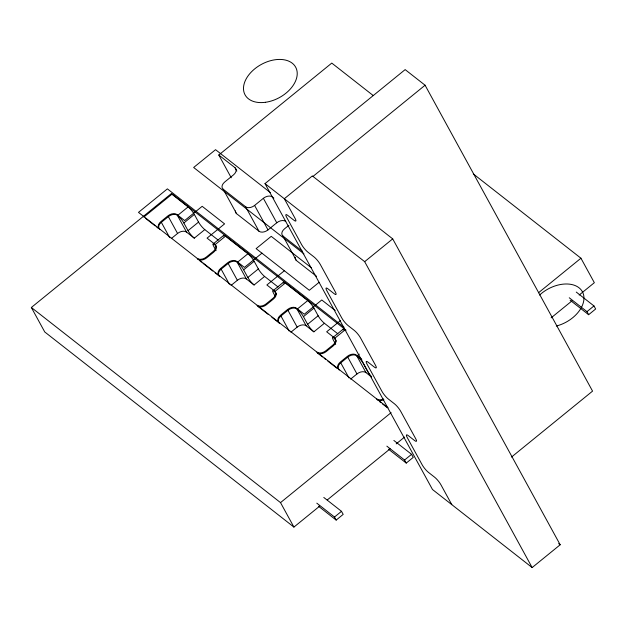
<?xml version="1.0" encoding="UTF-8"?>
<svg xmlns="http://www.w3.org/2000/svg" width="627" height="627" viewBox="0 0 627 627"><rect width="100%" height="100%" fill="white"/><g stroke="black" fill="none" stroke-linecap="round" stroke-linejoin="round"><path stroke-width="0.94" d="M319.684 506.13L293.922 527.088L44.744 331.957L31.35 307.481L171.492 193.484L346.065 330.194M231.261 177.786L218.784 155.002L331.777 63.092L373.3 95.61M159.83 229.537A6.921 4.53 -28.7 0 1 161.343 222.334L168.35 216.628A6.921 4.53 -28.7 0 1 177.347 215.28L177.598 215.476A6.921 1.419 50.9 0 1 183.844 222.993L188.029 230.642A6.921 1.419 50.9 0 0 194.284 238.158L204.794 229.607L218.243 240.141M177.598 215.476L188.108 206.926A6.921 1.419 50.9 0 1 194.354 214.442L198.54 222.091A6.921 1.419 50.9 0 0 204.794 229.607M183.844 222.993L194.354 214.442M171.257 238.589L177.566 233.456A6.921 4.53 -28.7 0 1 186.556 232.108L194.284 238.158M188.029 230.642L198.54 222.091M451.793 504.633L440.914 484.757A6.921 1.419 50.9 0 0 434.66 477.241L428.429 472.358A6.921 1.419 50.9 0 1 422.183 464.842L407.111 437.317A6.921 1.419 50.9 0 1 408.334 435.655L414.565 440.53A6.921 1.419 50.9 0 0 415.787 438.869L400.716 411.336A6.921 1.419 50.9 0 0 394.469 403.819L388.238 398.944A6.921 1.419 50.9 0 1 381.992 391.428L366.913 363.895A6.921 1.419 50.9 0 1 368.143 362.234L374.374 367.116A6.921 1.419 50.9 0 0 375.597 365.455L360.525 337.922A6.921 1.419 50.9 0 0 354.271 330.405L348.048 325.531A6.921 1.419 50.9 0 1 341.793 318.014L326.722 290.481A6.921 1.419 50.9 0 1 327.945 288.82L334.175 293.702A6.921 1.419 50.9 0 0 335.398 292.041L320.326 264.508A6.921 1.419 50.9 0 0 314.08 256.992L307.849 252.117A6.921 1.419 50.9 0 1 301.603 244.601L286.531 217.067A6.921 1.419 50.9 0 1 287.754 215.406L293.985 220.281A6.921 1.419 50.9 0 0 295.207 218.619L284.321 198.735L312.348 175.936L392.706 238.871L560.185 544.769L532.151 567.568L432.489 489.515L265.009 183.617L405.152 69.613L425.082 85.225L592.562 391.123L511.507 457.059M218.784 155.002L234.984 167.691A6.921 4.53 -28.7 0 1 233.463 174.894L224.709 182.018A6.921 4.53 -28.7 0 0 223.188 189.221L245.612 206.777A6.921 4.53 -28.7 0 0 254.609 205.429L263.364 198.304A6.921 4.53 -28.7 0 1 272.361 196.956L273.858 198.132M213.062 244.021L223.573 235.47M216.072 250.659L213.744 246.411A6.921 1.419 50.9 0 1 214.967 244.749L225.477 236.199L247.908 253.763A6.921 1.419 50.9 0 1 254.154 261.279L258.34 268.92A6.921 1.419 50.9 0 0 264.594 276.436L278.051 286.978M312.975 176.43L425.082 85.225M223.188 189.221L236.591 213.689L259.014 231.253A6.921 4.53 -28.7 0 0 268.003 229.905L276.766 222.781A6.921 4.53 -28.7 0 1 285.755 221.433M219.317 276.084A6.921 4.53 -28.7 0 1 221.143 269.163L228.157 263.465A6.921 4.53 -28.7 0 1 237.147 262.117L237.398 262.313A6.921 1.419 50.9 0 1 243.644 269.829L247.83 277.471A6.921 1.419 50.9 0 0 254.084 284.987L264.594 276.436M237.398 262.313L247.908 253.763M288.89 225.289L284.509 228.847A6.921 4.53 -28.7 0 0 282.989 236.05L296.391 260.518L316.572 276.327M261.968 253.151L244.452 267.4L236.724 261.349A6.921 4.53 -28.7 0 0 227.734 262.697L220.728 268.403A6.921 4.53 -28.7 0 0 219.207 275.606M243.644 269.829L254.154 261.279M231.057 285.418L237.367 280.293A6.921 4.53 -28.7 0 1 246.356 278.944L254.084 284.987M247.83 277.471L258.34 268.92M284.392 270.715L266.875 284.964L274.602 291.014A6.921 4.53 -28.7 0 1 273.082 298.217L266.075 303.915A6.921 4.53 -28.7 0 1 257.086 305.263M272.863 290.857L283.373 282.307M275.41 296.642L273.544 293.24A6.921 1.419 50.9 0 1 274.775 291.579L285.285 283.028L307.708 300.592A6.921 1.419 50.9 0 1 313.955 308.108L318.148 315.757A6.921 1.419 50.9 0 0 324.394 323.273L337.851 333.807M319.127 282.299L309.315 290.285L256.122 248.629L271.225 236.348L311.305 267.737M271.867 317.278L279.43 323.195A6.921 4.53 -28.7 0 1 280.951 316L287.958 310.294A6.921 4.53 -28.7 0 1 296.947 308.946L297.198 309.142A6.921 1.419 50.9 0 1 303.444 316.659L307.63 324.308A6.921 1.419 50.9 0 0 313.884 331.824L324.394 323.273M297.198 309.142L307.708 300.592M265.009 183.617L364.679 261.671L392.706 238.871M303.444 316.659L313.955 308.108M290.857 332.247L297.167 327.122A6.921 4.53 -28.7 0 1 306.156 325.774L313.884 331.824M307.63 324.308L318.148 315.757M340.547 320.515L326.675 331.793L334.403 337.843A6.921 4.53 -28.7 0 1 332.882 345.046L325.875 350.744A6.921 4.53 -28.7 0 1 316.886 352.092M332.663 337.687L343.173 329.136M335.672 344.325L333.345 340.077A6.921 1.419 50.9 0 1 334.575 338.415L345.085 329.865A6.921 1.419 50.9 0 0 343.196 330.045M339.231 370.032A6.921 4.53 -28.7 0 1 340.751 362.829L347.758 357.131A6.921 4.53 -28.7 0 1 356.747 355.783L356.998 355.979A6.921 1.419 50.9 0 1 363.245 363.488L367.438 371.137A6.921 1.419 50.9 0 0 371.686 376.796M356.998 355.979L359.247 354.145M350.658 379.084L356.967 373.951A6.921 4.53 -28.7 0 1 365.956 372.603L371.443 376.898M31.35 307.481L280.52 502.619L391.115 412.644M538.483 292.77L580.947 258.222L594.341 282.699L579.176 295.035M327.263 499.962L390.159 448.799M396.217 443.869L404.556 437.09M551.117 317.858L572.357 300.584M316.784 503.152L334.497 517.024L341.503 511.326L343.181 514.383L336.174 520.089L318.461 506.208M386.851 446.15L404.572 460.022L411.578 454.324L413.248 457.381L406.241 463.087L388.528 449.214M569.253 297.77L586.966 311.643L593.973 305.945L595.65 309.001L588.643 314.707L570.155 300.231M473.283 173.906L580.947 258.222M576.26 292.072L593.973 305.945M270.315 192.56L215.555 149.681L193.657 167.487L303.946 253.857M282.989 236.05L302.426 251.27M335.226 310.522L321.769 299.98L304.252 314.237L296.532 308.186A6.921 4.53 -28.7 0 0 287.534 309.534L280.528 315.232A6.921 4.53 -28.7 0 0 279.015 322.435M343.996 327.176L167.385 188.868L138.481 212.381L388.074 407.848M188.108 206.926L171.908 194.245L143.881 217.044L143.465 216.284M361.81 359.31L356.332 355.015A6.921 4.53 -28.7 0 0 347.334 356.363L340.328 362.061A6.921 4.53 -28.7 0 0 338.815 369.264M214.967 244.749L216.597 247.469M274.775 291.579L276.405 294.298M334.575 338.415L336.205 341.135M145.401 218.235L155.269 225.963M156.789 227.154L158.31 228.346M199.974 260.973L201.479 262.157M202.991 263.34L212.827 271.036M215.092 272.816L219.63 276.366M258.261 306.619L268.09 314.315M317.301 352.86L322.599 357.006M324.112 358.189L325.625 359.373M327.89 361.152L336.965 368.253M379.382 401.476L380.902 402.667M382.423 403.851L386.977 407.425M558.649 543.57L560.185 544.769M393.858 440.452L411.578 454.324M323.791 497.454L341.503 511.326M586.966 311.643L588.643 314.707M364.679 261.671L532.151 567.568M356.747 355.783L365.956 372.603M263.364 198.304L276.766 222.781M404.572 460.022L406.241 463.087M347.758 357.131L356.967 373.951M234.984 167.691L236.834 171.061M254.609 205.429L268.003 229.905M340.751 362.829L349.035 377.971M245.612 206.777L259.014 231.253M296.947 308.946L306.156 325.774M287.958 310.294L297.167 327.122M280.951 316L289.235 331.142M237.147 262.117L246.356 278.944M228.157 263.465L237.367 280.293M221.143 269.163L229.435 284.305M177.347 215.28L186.556 232.108M334.497 517.024L336.174 520.089M168.35 216.628L177.566 233.456M161.343 222.334L169.635 237.476M280.52 502.619L293.922 527.088M296.391 260.518A6.921 4.53 -28.7 0 1 295.286 257.203M236.591 213.689A6.921 4.53 -28.7 0 1 235.407 210.891M539.612 295.027A28.834 18.881 -28.7 0 1 582.428 291.798A28.834 18.881 -28.7 0 1 556.306 326.04M283.396 283.208A6.921 1.419 50.9 0 1 285.285 283.028M223.518 236.081A6.921 1.419 50.9 0 1 225.477 236.199M159.407 228.769A6.921 4.53 -28.7 0 1 160.927 221.566L167.934 215.868A6.921 4.53 -28.7 0 1 176.924 214.52L184.651 220.571L202.168 206.314L224.591 223.878L207.075 238.127L214.802 244.177A6.921 4.53 -28.7 0 1 213.282 251.38L206.275 257.086A6.921 4.53 -28.7 0 1 197.286 258.434M383.481 398.944A6.921 4.53 -28.7 0 1 376.686 398.929M197.701 259.194A6.921 4.53 -28.7 0 0 206.698 257.846L213.705 252.148A6.921 4.53 -28.7 0 0 215.218 244.945M257.501 306.031A6.921 4.53 -28.7 0 0 266.499 304.683L273.505 298.977A6.921 4.53 -28.7 0 0 275.018 291.774M317.662 353.103A6.921 4.53 -28.7 0 0 326.299 351.512L333.305 345.814A6.921 4.53 -28.7 0 0 334.818 338.611M383.904 399.712A6.921 4.53 -28.7 0 1 377.109 399.689M265.433 102.295A28.834 18.881 -28.7 0 0 295.693 67.246A28.834 18.881 -28.7 0 0 249.938 73.5A28.834 18.881 -28.7 0 0 265.433 102.295"/></g></svg>
